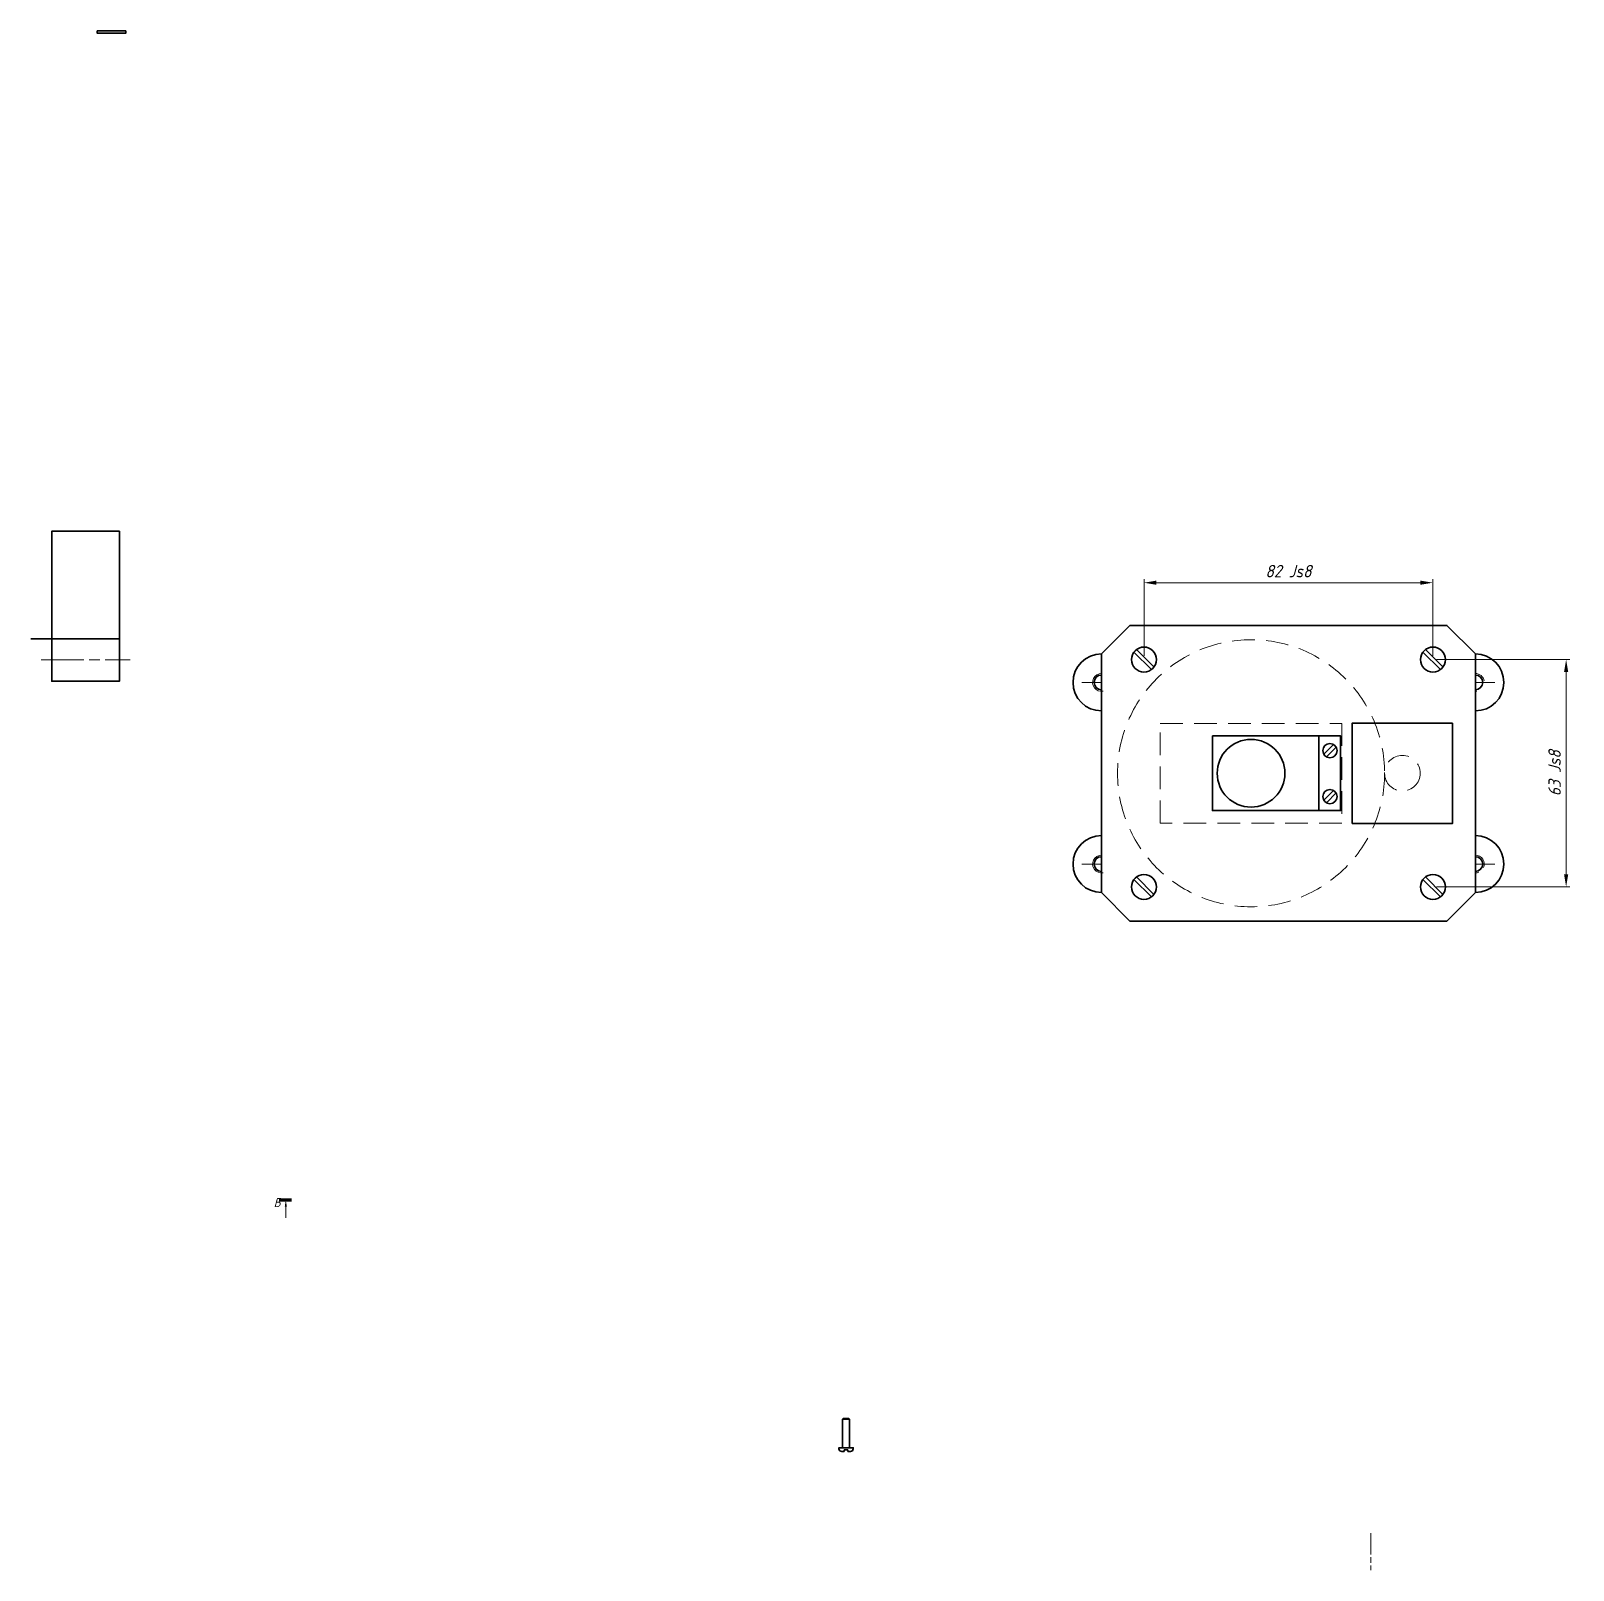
# Model space of a CAD drawing. Header units: millimetres. Extents: x -1657 to 2092, y -1414 to 1302.
# Drawn here: x 1155.7 to 1588.8, y 319.8 to 752 of the extents above; entities that cross this region are included whole.
import ezdxf

# ---------------------------------------------------------------- set-up
doc = ezdxf.new("R2010")
doc.units = ezdxf.units.MM
for name, pattern in [('AM_ISO08W050', [18, 12, -1.5, 3, -1.5]), ('AM_ISO08W050x2', [9, 6, -0.75, 1.5, -0.75]), ('HIDDEN', [9.525, 6.35, -3.175])]:
    doc.linetypes.add(name, pattern=pattern)
for name, color, linetype, lineweight in [('AM_0', 7, 'Continuous', 35), ('AM_4', 3, 'Continuous', 15), ('AM_5', 3, 'Continuous', 15), ('AM_7', 4, 'AM_ISO08W050', 15), ('окружности', 100, 'HIDDEN', 15), ('основные', 7, 'Continuous', 35), ('оч жирные', 7, 'Continuous', 70)]:
    doc.layers.add(name, color=color, linetype=linetype, lineweight=lineweight)
doc.styles.get("Standard").update_dxf_attribs({"font": 'geniso.shx', "oblique": 15})
doc.dimstyles.new('AM_GOST$0', dxfattribs={"dimtxt": 3.5, "dimasz": 3.5, "dimexe": 1, "dimexo": 1, "dimgap": 1.5, "dimtad": 1, "dimtoh": 1, "dimtxsty": 'Standard', "dimcen": 0, "dimclrd": 256, "dimclre": 256, "dimclrt": 2, "dimadec": 0, "dimazin": 2, "dimtp": 0.1, "dimtm": 0.1, "dimtfac": 0.71, "dimtmove": 0, "dimatfit": 3, "dimfxl": 1, "dimtolj": 1, "dimlwd": -1, "dimlwe": -1, "dimarcsym": 1})

# ---------------------------------------------------------------- blocks, each defined once
blk = doc.blocks.new('*D52')
at = {"layer": 'AM_5', "linetype": 'ByBlock', "transparency": 16777216}
for p, q in [((1468.29, 576.52), (1468.29, 598.09)), ((1549.41, 576.52), (1549.41, 598.09)), ((1471.79, 597.09), (1545.91, 597.09))]:
    blk.add_line(p, q, dxfattribs=at)
at = {"layer": 'AM_5', "transparency": 16777216}
for points in [[(1471.79, 597.68), (1471.79, 596.51), (1468.29, 597.09)], [(1545.91, 597.68), (1545.91, 596.51), (1549.41, 597.09)]]:
    blk.add_solid(points, dxfattribs=at)
at = {"layer": 'Defpoints', "color": 0, "transparency": 16777216}
for p in [(1549.41, 597.09), (1468.29, 575.52), (1549.41, 575.52)]:
    blk.add_point(p, dxfattribs=at)
at = {"layer": 'AM_5', "color": 2, "transparency": 16777216, "insert": (1508.85, 600.34), "char_height": 3.5, "attachment_point": 5}
blk.add_mtext('\\A1;82 Js8', dxfattribs=at)
blk = doc.blocks.new('*D53')
at = {"layer": 'AM_5', "linetype": 'ByBlock', "transparency": 16777216}
for p, q in [((1550.41, 575.52), (1587.84, 575.52)), ((1586.84, 515.17), (1586.84, 572.02)), ((1550.41, 511.67), (1587.84, 511.67))]:
    blk.add_line(p, q, dxfattribs=at)
at = {"layer": 'AM_5', "transparency": 16777216}
for points in [[(1586.25, 572.02), (1587.42, 572.02), (1586.84, 575.52)], [(1586.25, 515.17), (1587.42, 515.17), (1586.84, 511.67)]]:
    blk.add_solid(points, dxfattribs=at)
at = {"layer": 'Defpoints', "color": 0, "transparency": 16777216}
for p in [(1549.41, 575.52), (1586.84, 575.52), (1549.41, 511.67)]:
    blk.add_point(p, dxfattribs=at)
at = {"layer": 'AM_5', "color": 2, "transparency": 16777216, "insert": (1583.59, 543.59), "char_height": 3.5, "attachment_point": 5, "rotation": 90}
blk.add_mtext('\\A1;63 Js8', dxfattribs=at)

msp = doc.modelspace()

# ---------------------------------------------------------------- linework, layer by layer
at = {"layer": 'AM_0', "extrusion": (0, 0, -1)}
for centre, start, end in [((-1456.351, 569.093), 270, 90), ((-1561.351, 569.093), 90, 270), ((-1456.351, 518.093), 270, 90), ((-1561.351, 518.093), 90, 270)]:
    msp.add_arc(centre, 2.067, start, end, dxfattribs=at)
at = {"layer": 'AM_4', "extrusion": (0, 0, -1)}
for centre, start, end in [((-1456.351, 569.093), 260, 90), ((-1561.351, 569.093), 90, 170), ((-1561.351, 569.093), 260, 270), ((-1456.351, 518.093), 260, 90), ((-1561.351, 518.093), 90, 202.5), ((-1561.351, 518.093), 247.5, 270)]:
    msp.add_arc(centre, 2.5, start, end, dxfattribs=at)
at = {"layer": 'AM_5'}
msp.add_line((1227.286, 418.772), (1227.286, 421.932), dxfattribs=at)
at = {"layer": 'AM_5', "linetype": 'Continuous'}
msp.add_trace([(1227.578, 421.932), (1226.995, 421.932), (1227.286, 423.682)], dxfattribs=at)
at = {"layer": 'AM_7'}
msp.add_line((1158.576, 575.411), (1183.576, 575.411), dxfattribs=at)
at = {"layer": 'AM_7', "linetype": 'AM_ISO08W050x2'}
for p, q in [((1456.351, 563.593), (1456.351, 574.593)), ((1561.351, 563.593), (1561.351, 574.593)), ((1456.351, 569.093), (1450.851, 569.093)), ((1566.851, 569.093), (1561.351, 569.093)), ((1456.351, 512.593), (1456.351, 523.593)), ((1561.351, 512.593), (1561.351, 523.593)), ((1456.351, 518.093), (1450.851, 518.093)), ((1566.851, 518.093), (1561.351, 518.093)), ((1531.951, 330.175), (1531.951, 319.825))]:
    msp.add_line(p, q, dxfattribs=at)
at = {"layer": 'окружности'}
for p, q in [((1472.851, 529.593), (1472.851, 557.593)), ((1472.851, 557.593), (1523.851, 557.593)), ((1523.851, 557.593), (1523.851, 529.593)), ((1523.851, 529.593), (1472.851, 529.593))]:
    msp.add_line(p, q, dxfattribs=at)
for centre, radius in [((1498.351, 543.593), 37.5), ((1540.851, 543.593), 5)]:
    msp.add_circle(centre, radius, dxfattribs=at)
at = {"layer": 'основные'}
for p, q in [((1180.576, 602.531), (1180.576, 594.673)), ((1180.576, 596.471), (1180.576, 578.411)), ((1161.576, 581.332), (1155.684, 581.332)), ((1161.576, 581.332), (1180.576, 581.332)), ((1161.576, 581.332), (1180.576, 581.332)), ((1456.351, 577.093), (1456.351, 561.093)), ((1470.391, 572.72), (1465.48, 577.607)), ((1466.186, 578.316), (1471.096, 573.429)), ((1551.517, 572.72), (1546.607, 577.607)), ((1547.312, 578.316), (1552.222, 573.429)), ((1561.351, 561.093), (1561.351, 577.093)), ((1180.576, 572.411), (1180.576, 569.409)), ((1180.576, 569.409), (1161.576, 569.409)), ((1517.351, 543.593), (1517.351, 554.093)), ((1517.351, 554.093), (1517.351, 533.093)), ((1521.532, 551.66), (1518.787, 548.927)), ((1519.493, 548.219), (1522.238, 550.951)), ((1521.532, 538.755), (1518.787, 536.023)), ((1519.493, 535.314), (1522.238, 538.046)), ((1456.351, 526.093), (1456.351, 510.093)), ((1561.351, 526.093), (1561.351, 510.093)), ((1470.391, 508.87), (1465.48, 513.758)), ((1466.186, 514.466), (1471.096, 509.579)), ((1551.517, 508.87), (1546.607, 513.758)), ((1547.312, 514.466), (1552.222, 509.579)), ((1383.626, 362.211), (1383.843, 362.372)), ((1383.626, 354.211), (1383.626, 362.211)), ((1383.626, 362.211), (1385.626, 362.211)), ((1383.843, 362.372), (1384.626, 362.372)), ((1384.626, 362.372), (1385.41, 362.372)), ((1385.41, 362.372), (1385.626, 362.211)), ((1385.626, 362.211), (1385.626, 354.287)), ((1384.126, 353.136), (1384.126, 353.636)), ((1384.126, 353.636), (1385.126, 353.636)), ((1385.126, 353.636), (1385.126, 353.136))]:
    msp.add_line(p, q, dxfattribs=at)
for points in [[(1174.322, 752.049), (1174.322, 751.382), (1182.322, 751.382), (1182.322, 752.049)], [(1161.576, 611.533), (1180.576, 611.533), (1180.576, 569.409), (1161.576, 569.409)], [(1554.951, 557.693), (1526.751, 557.693), (1526.751, 529.493), (1554.951, 529.493)], [(1487.518, 554.093), (1523.518, 554.093), (1523.518, 533.093), (1487.518, 533.093)]]:
    msp.add_lwpolyline(points, close=True, dxfattribs=at)
for points in [[(1161.576, 608.531), (1161.576, 611.533), (1180.576, 611.533), (1180.576, 608.531)], [(1161.576, 602.531), (1161.576, 578.411)], [(1561.351, 577.093), (1553.351, 585.093), (1464.351, 585.093), (1456.351, 577.093)], [(1161.576, 572.411), (1161.576, 569.409), (1180.576, 569.409), (1180.576, 572.411)], [(1161.576, 572.411), (1161.576, 569.409), (1180.576, 569.409), (1180.576, 572.411)], [(1161.576, 572.411), (1161.576, 569.409), (1180.576, 569.409), (1180.576, 572.411)], [(1456.351, 561.093), (1456.351, 526.093)], [(1561.351, 526.093), (1561.351, 561.093)], [(1456.351, 510.093), (1456.351, 510.093), (1464.351, 502.093), (1553.351, 502.093), (1561.351, 510.093)]]:
    msp.add_lwpolyline(points, dxfattribs=at)
msp.add_lwpolyline([(1384.126, 353.136), (1383.426, 353.136, -0.4142136), (1382.626, 353.936), (1382.626, 354.183), (1386.626, 354.183), (1386.626, 353.936, -0.4142136), (1385.826, 353.136), (1385.126, 353.136)], format="xyb", dxfattribs=at)
for centre, radius in [((1468.288, 575.518), 3.5), ((1549.414, 575.518), 3.5), ((1498.351, 543.593), 9.5), ((1520.512, 549.939), 2), ((1520.512, 537.034), 2), ((1468.288, 511.668), 3.5), ((1549.414, 511.668), 3.5)]:
    msp.add_circle(centre, radius, dxfattribs=at)
for centre, start, end in [((1456.351, 569.093), 90, 270), ((1561.351, 569.093), 270, 90), ((1456.351, 518.093), 90, 270), ((1561.351, 518.093), 270, 90)]:
    msp.add_arc(centre, 8, start, end, dxfattribs=at)
at = {"layer": 'оч жирные'}
msp.add_line((1228.91, 423.682), (1225.41, 423.682), dxfattribs=at)

# ---------------------------------------------------------------- texts
at = {"layer": 'оч жирные', "insert": (1223.892, 424.293), "char_height": 2.5, "attachment_point": 1}
msp.add_mtext('Б', dxfattribs=at)

# ---------------------------------------------------------------- dimensions: what is measured, and where the dimension line sits
at = {"layer": 'AM_5'}
dim = msp.add_linear_dim(base=(1549.414, 597.093), p1=(1468.288, 575.518), p2=(1549.414, 575.518), text='82 Js8', dimstyle='AM_GOST$0', override={"dimpost": ''}, dxfattribs=at)
dim.commit()
dim.dimension.update_dxf_attribs({"geometry": '*D52', "text_midpoint": (1508.851, 600.343)})
dim = msp.add_linear_dim(base=(1586.838, 575.518), p1=(1549.414, 511.668), p2=(1549.414, 575.518), angle=90, text='63 Js8', dimstyle='AM_GOST$0', override={"dimpost": ''}, dxfattribs=at)
dim.commit()
dim.dimension.update_dxf_attribs({"geometry": '*D53', "text_midpoint": (1583.588, 543.593)})

doc.saveas('drawing.dxf')
